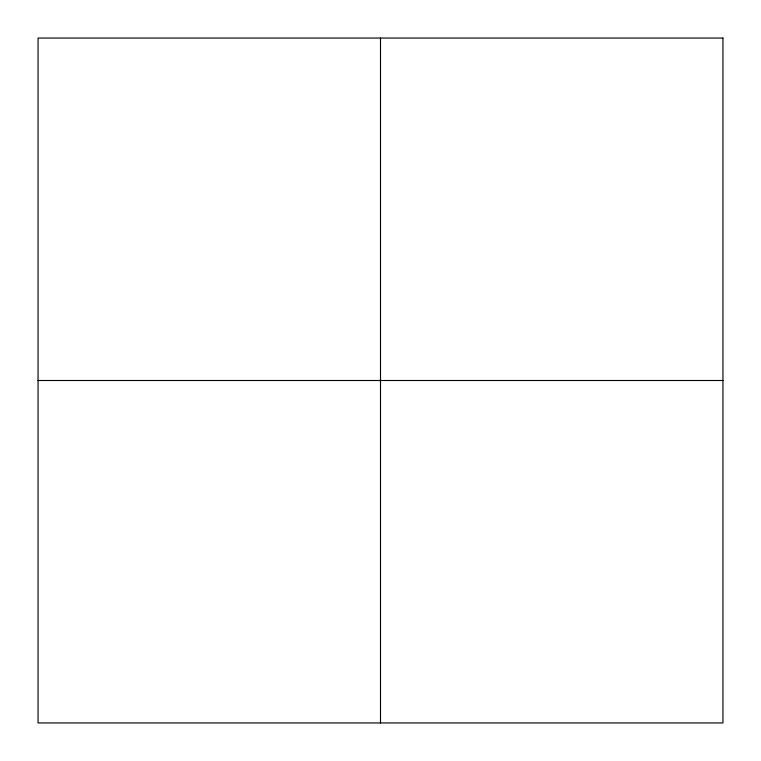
<?xml version="1.0" encoding="UTF-8"?>
<svg xmlns="http://www.w3.org/2000/svg" width="761" height="761" viewBox="0 0 761 761"><rect width="100%" height="100%" fill="white"/><g stroke="black" fill="none" stroke-linecap="round" stroke-linejoin="round"><path stroke-width="1.14" d="M38.05 380.5L722.95 380.5M380.5 38.05L380.5 722.95M722.95 38.05L38.05 38.05L38.05 722.95L722.95 722.95L722.95 38.05"/></g></svg>
